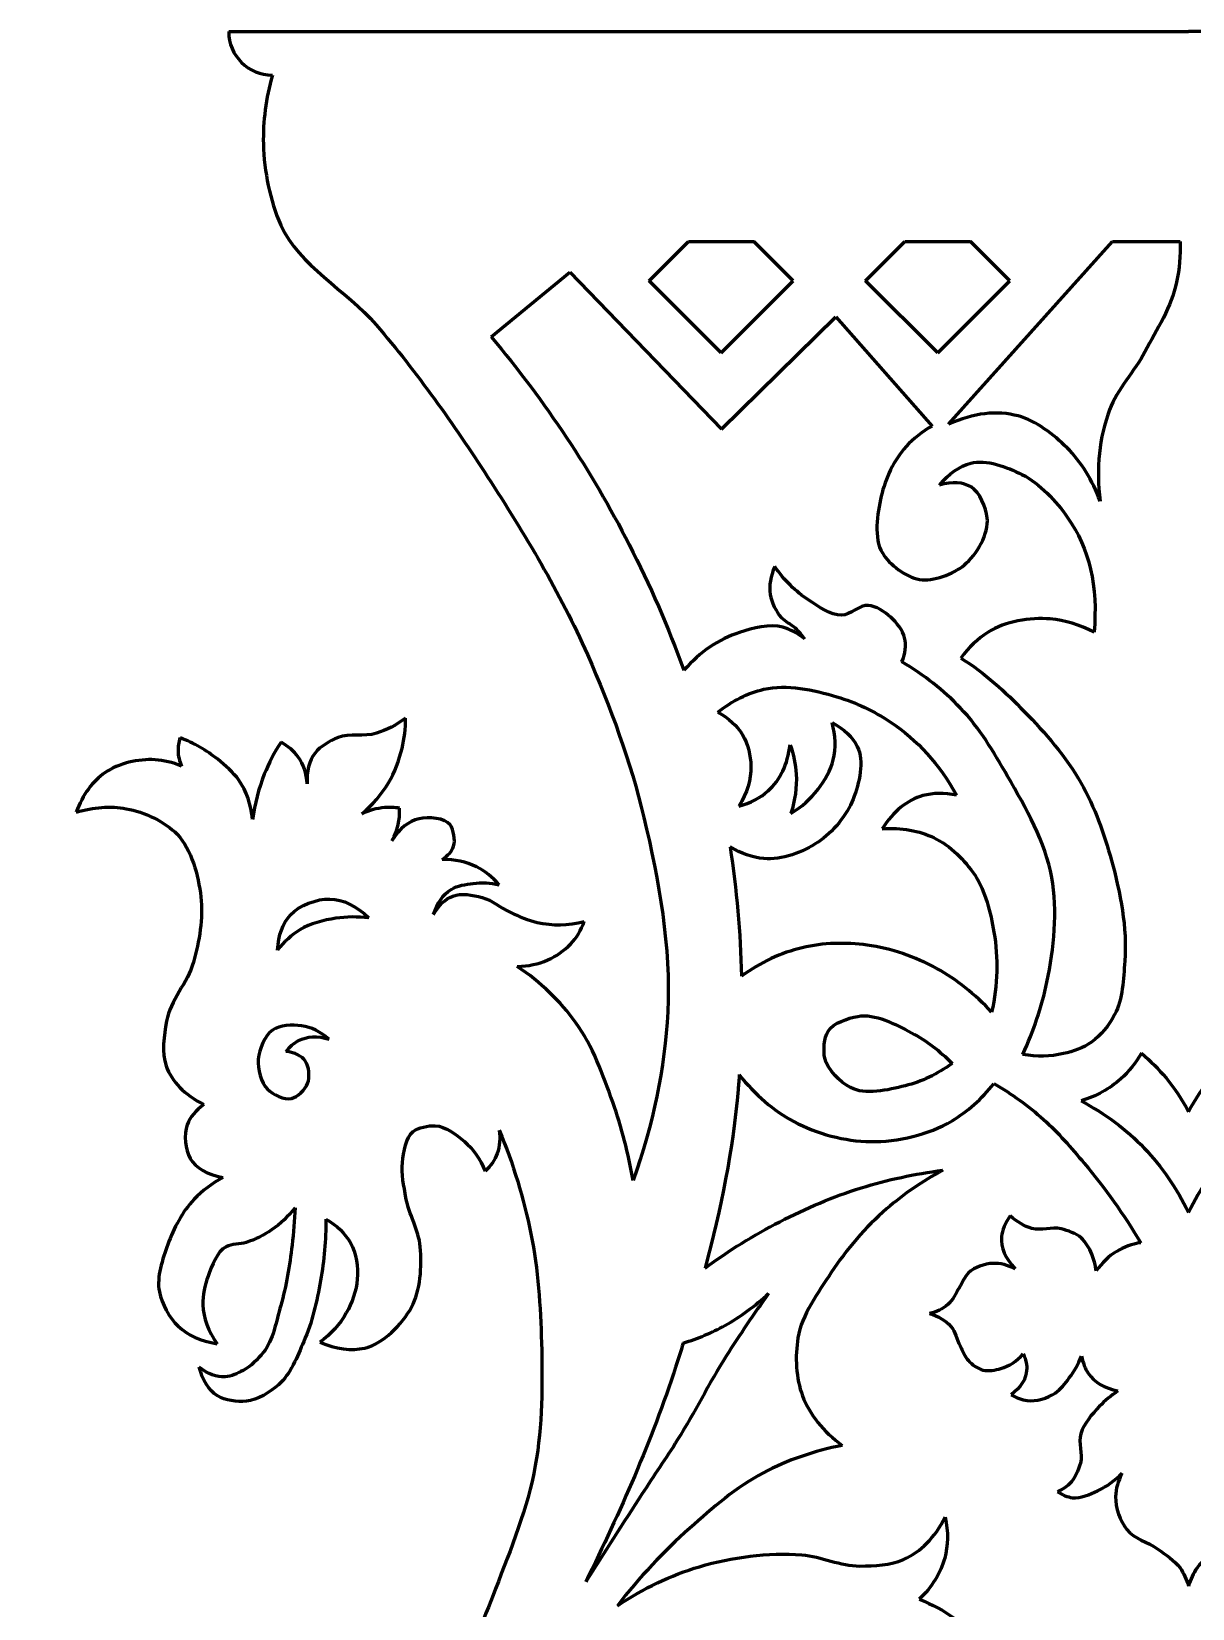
# Model space of a CAD drawing. Header units: millimetres. Extents: x -133 to 552, y -80 to 418.
# Drawn here: x 283.8 to 390.1, y 273.1 to 417.6 of the extents above; entities that cross this region are included whole.
import ezdxf

# ---------------------------------------------------------------- set-up
doc = ezdxf.new("R2010")
doc.units = ezdxf.units.MM
doc.linetypes.add('K5LT32769', pattern=[0])

msp = doc.modelspace()

# ---------------------------------------------------------------- linework, layer by layer
at = {"color": 30, "linetype": 'K5LT32769', "lineweight": 60, "true_color": 0xff8000}
for p, q in [((301.822, 417.619), (389.752, 417.619)), ((477.682, 417.619), (389.752, 417.619)), ((340.334, 394.767), (343.938, 398.372)), ((343.938, 398.372), (349.929, 398.372)), ((353.533, 394.767), (349.929, 398.372)), ((360.174, 394.767), (363.778, 398.372)), ((363.778, 398.372), (369.769, 398.372)), ((367.758, 381.643), (382.786, 398.372)), ((373.373, 394.767), (369.769, 398.372)), ((382.786, 398.372), (388.999, 398.372)), ((325.857, 389.657), (333.071, 395.577)), ((333.071, 395.577), (346.968, 381.194)), ((346.933, 388.168), (340.334, 394.767)), ((346.933, 388.168), (353.533, 394.767)), ((366.773, 388.168), (360.174, 394.767)), ((366.773, 388.168), (373.373, 394.767)), ((346.968, 381.194), (357.435, 391.468)), ((357.435, 391.468), (366.255, 381.468))]:
    msp.add_line(p, q, dxfattribs=at)
msp.add_arc((305.822, 417.619), 4, 180, 270, dxfattribs=at)
for points, knots in [([(305.822, 413.619), (305.221, 411.502), (304.947, 409.398), (305, 407.307), (305.065, 404.814), (305.604, 402.117), (306.591, 399.885), (308.236, 396.164), (312.6, 393.938), (315.338, 390.741), (319.071, 386.38), (322.423, 381.645), (325.543, 376.825), (328.922, 371.604), (332.186, 366.203), (334.688, 360.523), (336.8, 355.728), (338.64, 350.701), (339.857, 345.613), (341.241, 339.823), (342.346, 333.688), (342.043, 327.788), (341.778, 322.609), (340.718, 317.462), (338.863, 312.347)], [0, 0, 0, 0, 1, 1, 1, 2, 2, 2, 3, 3, 3, 4, 4, 4, 5, 5, 5, 6, 6, 6, 7, 7, 7, 8, 8, 8, 8]), ([(388.999, 398.372), (389.028, 397.1), (388.917, 395.866), (388.667, 394.669), (388.196, 392.408), (386.864, 390.34), (385.764, 388.28), (384.789, 386.455), (383.239, 384.864), (382.528, 382.97), (381.564, 380.404), (381.273, 377.611), (381.657, 374.59)], [0, 0, 0, 0, 1, 1, 1, 2, 2, 2, 3, 3, 3, 4, 4, 4, 4]), ([(325.857, 389.657), (330.855, 383.701), (335.071, 377.354), (338.506, 370.615), (340.389, 366.923), (342.089, 363.053), (343.53, 359.092)], [0, 0, 0, 0, 1, 1, 1, 2, 2, 2, 2]), ([(381.657, 374.59), (380.956, 376.516), (379.949, 378.141), (378.634, 379.467), (377.409, 380.702), (375.778, 381.952), (374.161, 382.392), (372.21, 382.921), (370.076, 382.672), (367.758, 381.643)], [0, 0, 0, 0, 1, 1, 1, 2, 2, 2, 3, 3, 3, 3]), ([(366.255, 381.468), (365.339, 380.944), (364.55, 380.318), (363.886, 379.589), (362.772, 378.367), (361.973, 376.659), (361.604, 375.06), (361.224, 373.415), (360.904, 371.175), (361.708, 369.84), (362.348, 368.776), (363.872, 367.624), (365.095, 367.42), (366.365, 367.209), (368.188, 367.891), (369.209, 368.734), (370.346, 369.673), (371.484, 371.628), (371.318, 373.055), (371.208, 374.006), (370.625, 375.407), (369.832, 375.89), (369.11, 376.329), (368.142, 376.387), (366.928, 376.063)], [0, 0, 0, 0, 1, 1, 1, 2, 2, 2, 3, 3, 3, 4, 4, 4, 5, 5, 5, 6, 6, 6, 7, 7, 7, 8, 8, 8, 8]), ([(366.928, 376.063), (367.807, 377.118), (368.763, 377.787), (369.797, 378.068), (371.218, 378.455), (373.113, 377.721), (374.498, 377.031), (376.152, 376.207), (377.622, 374.596), (378.681, 373.09), (380.669, 370.264), (381.475, 366.761), (381.101, 362.581)], [0, 0, 0, 0, 1, 1, 1, 2, 2, 2, 3, 3, 3, 4, 4, 4, 4]), ([(351.855, 368.596), (351.449, 367.705), (351.311, 366.852), (351.44, 366.038), (351.557, 365.304), (351.938, 364.493), (352.443, 363.929), (352.786, 363.546), (353.326, 363.335), (353.707, 362.973), (354.029, 362.666), (354.322, 362.328), (354.586, 361.958)], [0, 0, 0, 0, 1, 1, 1, 2, 2, 2, 3, 3, 3, 4, 4, 4, 4]), ([(363.505, 359.85), (363.83, 360.647), (363.91, 361.385), (363.747, 362.062), (363.579, 362.76), (363.019, 363.469), (362.468, 363.963), (361.914, 364.461), (361.128, 364.969), (360.429, 365.035), (359.635, 365.11), (358.781, 364.143), (357.974, 364.136), (356.953, 364.128), (355.875, 364.923), (354.966, 365.519), (353.765, 366.308), (352.728, 367.333), (351.855, 368.596)], [0, 0, 0, 0, 1, 1, 1, 2, 2, 2, 3, 3, 3, 4, 4, 4, 5, 5, 5, 6, 6, 6, 6]), ([(354.586, 361.958), (353.953, 362.482), (353.288, 362.843), (352.592, 363.039), (351.366, 363.386), (349.86, 362.948), (348.624, 362.556), (346.72, 361.951), (345.022, 360.796), (343.53, 359.092)], [0, 0, 0, 0, 1, 1, 1, 2, 2, 2, 3, 3, 3, 3]), ([(381.101, 362.581), (379.777, 363.274), (378.44, 363.677), (377.091, 363.791), (375.213, 363.949), (372.976, 363.576), (371.387, 362.581), (370.448, 361.992), (369.618, 361.197), (368.898, 360.195)], [0, 0, 0, 0, 1, 1, 1, 2, 2, 2, 3, 3, 3, 3]), ([(374.568, 323.897), (375.569, 326.049), (376.307, 328.249), (376.78, 330.5), (377.434, 333.609), (377.778, 337.036), (377.229, 340.11), (376.653, 343.341), (374.856, 346.467), (373.185, 349.375), (371.927, 351.563), (370.595, 353.82), (368.864, 355.632), (367.311, 357.258), (365.525, 358.663), (363.505, 359.85)], [0, 0, 0, 0, 1, 1, 1, 2, 2, 2, 3, 3, 3, 4, 4, 4, 5, 5, 5, 5]), ([(368.898, 360.195), (371.137, 358.831), (372.944, 357.115), (374.706, 355.321), (376.649, 353.344), (378.54, 351.17), (379.901, 348.773), (381.142, 346.585), (382.034, 344.111), (382.696, 341.676), (383.506, 338.698), (384.155, 335.492), (383.915, 332.429), (383.787, 330.799), (383.742, 328.967), (382.983, 327.554), (382.476, 326.609), (381.741, 325.616), (380.859, 325.003), (380.126, 324.493), (379.182, 324.172), (378.301, 323.966), (377.109, 323.687), (375.864, 323.664), (374.568, 323.897)], [0, 0, 0, 0, 1, 1, 1, 2, 2, 2, 3, 3, 3, 4, 4, 4, 5, 5, 5, 6, 6, 6, 7, 7, 7, 8, 8, 8, 8]), ([(346.622, 355.243), (347.963, 356.302), (349.368, 357.005), (350.839, 357.352), (352.942, 357.849), (355.423, 357.295), (357.546, 356.661), (359.255, 356.15), (360.978, 355.331), (362.455, 354.344), (364.912, 352.703), (366.929, 350.467), (368.504, 347.638)], [0, 0, 0, 0, 1, 1, 1, 2, 2, 2, 3, 3, 3, 4, 4, 4, 4]), ([(318.032, 354.702), (317.186, 354.08), (316.291, 353.619), (315.348, 353.319), (314.245, 352.968), (312.895, 353.365), (311.838, 352.927), (311.078, 352.611), (310.205, 352.139), (309.732, 351.502), (309.193, 350.776), (308.953, 349.84), (309.01, 348.694)], [0, 0, 0, 0, 1, 1, 1, 2, 2, 2, 3, 3, 3, 4, 4, 4, 4]), ([(314.019, 345.94), (315.022, 346.772), (315.836, 347.718), (316.463, 348.777), (317.03, 349.737), (317.442, 350.844), (317.701, 351.936), (317.915, 352.832), (318.025, 353.754), (318.032, 354.702)], [0, 0, 0, 0, 1, 1, 1, 2, 2, 2, 3, 3, 3, 3]), ([(346.622, 355.243), (347.635, 354.706), (348.396, 354.014), (348.903, 353.169), (349.391, 352.355), (349.646, 351.252), (349.664, 350.3), (349.687, 349.072), (349.318, 347.85), (348.557, 346.635)], [0, 0, 0, 0, 1, 1, 1, 2, 2, 2, 3, 3, 3, 3]), ([(357.096, 354.31), (358.21, 353.703), (358.982, 352.965), (359.412, 352.097), (360.06, 350.791), (359.591, 348.72), (359.032, 347.292), (358.442, 345.785), (357.16, 344.26), (355.817, 343.351), (354.442, 342.421), (352.485, 341.674), (350.839, 341.83), (349.805, 341.928), (348.776, 342.289), (347.752, 342.911)], [0, 0, 0, 0, 1, 1, 1, 2, 2, 2, 3, 3, 3, 4, 4, 4, 5, 5, 5, 5]), ([(353.328, 345.978), (354.327, 346.585), (355.157, 347.322), (355.817, 348.191), (356.418, 348.981), (356.97, 349.937), (357.2, 350.887), (357.46, 351.962), (357.425, 353.103), (357.096, 354.31)], [0, 0, 0, 0, 1, 1, 1, 2, 2, 2, 3, 3, 3, 3]), ([(297.364, 352.916), (297.229, 352.507), (297.167, 352.1), (297.178, 351.698), (297.191, 351.232), (297.301, 350.771), (297.509, 350.314)], [0, 0, 0, 0, 1, 1, 1, 2, 2, 2, 2]), ([(304.017, 345.412), (303.877, 346.791), (303.456, 347.991), (302.753, 349.014), (302.25, 349.745), (301.517, 350.37), (300.812, 350.934), (299.785, 351.755), (298.636, 352.416), (297.364, 352.916)], [0, 0, 0, 0, 1, 1, 1, 2, 2, 2, 3, 3, 3, 3]), ([(306.615, 352.5), (306.002, 351.559), (305.492, 350.578), (305.084, 349.558), (304.557, 348.241), (304.202, 346.859), (304.017, 345.412)], [0, 0, 0, 0, 1, 1, 1, 2, 2, 2, 2]), ([(309.01, 348.694), (308.95, 349.651), (308.679, 350.467), (308.198, 351.141), (307.808, 351.686), (307.281, 352.139), (306.615, 352.5)], [0, 0, 0, 0, 1, 1, 1, 2, 2, 2, 2]), ([(348.557, 346.635), (349.639, 346.932), (350.538, 347.405), (351.254, 348.053), (352.352, 349.046), (353.02, 350.452), (353.259, 352.27)], [0, 0, 0, 0, 1, 1, 1, 2, 2, 2, 2]), ([(353.259, 352.27), (353.576, 351.376), (353.76, 350.477), (353.812, 349.574), (353.881, 348.383), (353.719, 347.185), (353.328, 345.978)], [0, 0, 0, 0, 1, 1, 1, 2, 2, 2, 2]), ([(297.509, 350.314), (296.695, 350.646), (295.883, 350.839), (295.073, 350.892), (293.547, 350.993), (291.728, 350.555), (290.51, 349.716), (289.345, 348.913), (288.458, 347.702), (287.847, 346.082)], [0, 0, 0, 0, 1, 1, 1, 2, 2, 2, 3, 3, 3, 3]), ([(368.504, 347.638), (367.389, 347.874), (366.363, 347.863), (365.428, 347.603), (363.963, 347.197), (362.718, 346.183), (361.694, 344.561)], [0, 0, 0, 0, 1, 1, 1, 2, 2, 2, 2]), ([(287.847, 346.082), (289.452, 346.565), (290.982, 346.674), (292.437, 346.409), (294.09, 346.108), (295.981, 345.232), (297.105, 344.06), (298.424, 342.684), (299.034, 340.295), (299.275, 338.323), (299.511, 336.389), (299.123, 334.255), (298.591, 332.347), (298.066, 330.461), (296.468, 328.846), (296.124, 326.937), (295.886, 325.619), (295.666, 324.025), (296.094, 322.834), (296.609, 321.399), (297.759, 320.22), (299.543, 319.296)], [0, 0, 0, 0, 1, 1, 1, 2, 2, 2, 3, 3, 3, 4, 4, 4, 5, 5, 5, 6, 6, 6, 7, 7, 7, 7]), ([(317.477, 346.456), (317.012, 346.527), (316.554, 346.544), (316.101, 346.507), (315.392, 346.45), (314.698, 346.261), (314.019, 345.94)], [0, 0, 0, 0, 1, 1, 1, 2, 2, 2, 2]), ([(316.772, 343.462), (317.075, 344.004), (317.281, 344.566), (317.391, 345.148), (317.471, 345.573), (317.5, 346.009), (317.477, 346.456)], [0, 0, 0, 0, 1, 1, 1, 2, 2, 2, 2]), ([(321.368, 341.749), (321.91, 342.099), (322.259, 342.504), (322.415, 342.963), (322.608, 343.533), (322.43, 344.484), (322.105, 344.925), (321.631, 345.567), (320.119, 345.681), (319.266, 345.492), (318.319, 345.282), (317.488, 344.606), (316.772, 343.462)], [0, 0, 0, 0, 1, 1, 1, 2, 2, 2, 3, 3, 3, 4, 4, 4, 4]), ([(361.694, 344.561), (363.481, 344.684), (365.071, 344.408), (366.465, 343.731), (367.908, 343.031), (369.264, 341.689), (370.164, 340.344), (371.158, 338.856), (371.615, 336.882), (371.927, 335.089), (372.34, 332.718), (372.271, 330.275), (371.719, 327.76)], [0, 0, 0, 0, 1, 1, 1, 2, 2, 2, 3, 3, 3, 4, 4, 4, 4]), ([(326.598, 339.444), (325.981, 340.151), (325.287, 340.696), (324.517, 341.078), (323.58, 341.543), (322.53, 341.766), (321.368, 341.749)], [0, 0, 0, 0, 1, 1, 1, 2, 2, 2, 2]), ([(320.589, 336.7), (320.918, 337.772), (321.459, 338.543), (322.211, 339.014), (322.767, 339.361), (323.542, 339.483), (324.224, 339.564), (325.001, 339.657), (325.793, 339.617), (326.598, 339.444)], [0, 0, 0, 0, 1, 1, 1, 2, 2, 2, 3, 3, 3, 3]), ([(306.298, 333.455), (306.378, 334.831), (306.77, 335.905), (307.475, 336.675), (308.277, 337.553), (309.909, 338.17), (311.098, 338.131), (312.304, 338.092), (313.491, 337.514), (314.659, 336.397)], [0, 0, 0, 0, 1, 1, 1, 2, 2, 2, 3, 3, 3, 3]), ([(320.589, 336.7), (321.066, 337.558), (321.652, 338.126), (322.347, 338.404), (323.111, 338.71), (324.189, 338.495), (325.037, 338.271), (325.955, 338.029), (326.733, 337.308), (327.62, 336.913), (328.424, 336.555), (329.249, 336.167), (330.096, 335.981), (331.474, 335.678), (332.909, 335.705), (334.4, 336.061)], [0, 0, 0, 0, 1, 1, 1, 2, 2, 2, 3, 3, 3, 4, 4, 4, 5, 5, 5, 5]), ([(314.659, 336.397), (313.625, 336.526), (312.614, 336.516), (311.625, 336.366), (310.501, 336.195), (309.301, 335.898), (308.342, 335.313), (307.574, 334.844), (306.892, 334.225), (306.298, 333.455)], [0, 0, 0, 0, 1, 1, 1, 2, 2, 2, 3, 3, 3, 3]), ([(328.26, 331.962), (329.267, 331.974), (330.195, 332.168), (331.044, 332.545), (331.812, 332.886), (332.584, 333.4), (333.154, 334.015), (333.685, 334.589), (334.1, 335.27), (334.4, 336.061)], [0, 0, 0, 0, 1, 1, 1, 2, 2, 2, 3, 3, 3, 3]), ([(371.719, 327.76), (370.21, 329.416), (368.528, 330.752), (366.672, 331.77), (364.74, 332.83), (362.493, 333.626), (360.311, 333.914), (358.377, 334.169), (356.257, 334.125), (354.365, 333.672), (352.413, 333.204), (350.558, 332.339), (348.799, 331.076)], [0, 0, 0, 0, 1, 1, 1, 2, 2, 2, 3, 3, 3, 4, 4, 4, 4]), ([(338.863, 312.347), (338.444, 314.805), (337.826, 317.19), (337.007, 319.504), (336.117, 322.019), (335.17, 324.661), (333.627, 326.794), (332.196, 328.772), (330.407, 330.495), (328.26, 331.962)], [0, 0, 0, 0, 1, 1, 1, 2, 2, 2, 3, 3, 3, 3]), ([(311.036, 325.279), (310.233, 325.976), (309.387, 326.389), (308.497, 326.518), (307.649, 326.642), (306.486, 326.57), (305.834, 326.116), (305.115, 325.616), (304.601, 324.369), (304.533, 323.452), (304.467, 322.561), (304.75, 321.297), (305.369, 320.696), (305.875, 320.206), (306.918, 319.703), (307.568, 319.86), (308.125, 319.994), (308.837, 320.663), (309.054, 321.223), (309.279, 321.802), (309.194, 322.804), (308.837, 323.298), (308.502, 323.763), (307.913, 324.052), (307.072, 324.165)], [0, 0, 0, 0, 1, 1, 1, 2, 2, 2, 3, 3, 3, 4, 4, 4, 5, 5, 5, 6, 6, 6, 7, 7, 7, 8, 8, 8, 8]), ([(368.089, 323.059), (366.972, 324.218), (365.739, 325.152), (364.39, 325.859), (362.887, 326.647), (361.028, 327.68), (359.447, 327.38), (358.525, 327.205), (357.227, 326.78), (356.751, 326.032), (356.354, 325.409), (356.274, 324.29), (356.439, 323.543), (356.675, 322.477), (357.837, 321.354), (358.79, 320.846), (360.127, 320.135), (362.215, 320.622), (363.803, 321.019), (365.306, 321.395), (366.735, 322.075), (368.089, 323.059)], [0, 0, 0, 0, 1, 1, 1, 2, 2, 2, 3, 3, 3, 4, 4, 4, 5, 5, 5, 6, 6, 6, 7, 7, 7, 7]), ([(307.072, 324.165), (307.411, 324.603), (307.793, 324.933), (308.218, 325.156), (309.009, 325.57), (309.948, 325.611), (311.036, 325.279)], [0, 0, 0, 0, 1, 1, 1, 2, 2, 2, 2]), ([(385.444, 323.992), (384.914, 323.084), (384.281, 322.3), (383.542, 321.641), (382.529, 320.738), (381.319, 320.07), (379.912, 319.636)], [0, 0, 0, 0, 1, 1, 1, 2, 2, 2, 2]), ([(385.444, 323.992), (386.268, 323.305), (387.017, 322.556), (387.691, 321.745), (388.482, 320.793), (389.169, 319.756), (389.752, 318.634)], [0, 0, 0, 0, 1, 1, 1, 2, 2, 2, 2]), ([(394.061, 323.992), (393.237, 323.305), (392.488, 322.556), (391.814, 321.745), (391.023, 320.793), (390.336, 319.756), (389.752, 318.634)], [0, 0, 0, 0, 1, 1, 1, 2, 2, 2, 2]), ([(348.597, 322.04), (348.565, 321.587), (348.531, 321.134), (348.493, 320.682), (348.035, 315.205), (346.906, 309.71), (345.462, 304.31)], [0, 0, 0, 0, 1, 1, 1, 2, 2, 2, 2]), ([(348.597, 322.04), (350.046, 320.186), (351.716, 318.751), (353.605, 317.735), (355.679, 316.619), (358.281, 315.928), (360.622, 315.903), (363.109, 315.876), (365.944, 316.525), (368.089, 317.804), (369.521, 318.658), (370.8, 319.798), (371.927, 321.226)], [0, 0, 0, 0, 1, 1, 1, 2, 2, 2, 3, 3, 3, 4, 4, 4, 4]), ([(371.927, 321.226), (373.557, 320.268), (375.066, 319.173), (376.455, 317.942), (377.816, 316.737), (379.015, 315.327), (380.189, 313.932), (382.106, 311.655), (383.835, 309.223), (385.374, 306.638)], [0, 0, 0, 0, 1, 1, 1, 2, 2, 2, 3, 3, 3, 3]), ([(379.912, 319.636), (382.118, 318.466), (384.043, 317.026), (385.686, 315.315), (387.32, 313.613), (388.676, 311.642), (389.752, 309.404)], [0, 0, 0, 0, 1, 1, 1, 2, 2, 2, 2]), ([(399.592, 319.636), (397.386, 318.466), (395.462, 317.026), (393.819, 315.315), (392.185, 313.613), (390.829, 311.642), (389.752, 309.404)], [0, 0, 0, 0, 1, 1, 1, 2, 2, 2, 2]), ([(299.543, 319.296), (298.788, 318.759), (298.282, 318.145), (298.026, 317.453), (297.694, 316.553), (297.826, 315.152), (298.294, 314.361), (298.819, 313.475), (299.82, 312.891), (301.297, 312.607)], [0, 0, 0, 0, 1, 1, 1, 2, 2, 2, 3, 3, 3, 3]), ([(326.597, 316.966), (327.893, 313.86), (328.865, 310.69), (329.512, 307.454), (330.164, 304.189), (330.386, 300.798), (330.477, 297.462), (330.579, 293.719), (330.57, 289.876), (329.912, 286.212), (329.218, 282.349), (327.671, 278.601), (326.265, 274.91), (323.99, 268.94), (321.132, 263.129), (317.942, 257.598), (314.72, 252.011), (310.388, 247.072), (307, 241.57), (303.26, 235.497), (299.767, 229.215), (296.726, 222.768), (293.219, 215.335), (289.897, 207.663), (287.736, 199.754), (285.995, 193.384), (284.569, 186.761), (284.14, 180.182), (283.76, 174.358), (284.224, 168.413), (284.808, 162.582), (285.335, 157.313), (285.985, 151.983), (287.274, 146.862), (288.663, 141.34), (290.637, 135.864), (293.068, 130.711), (295.072, 126.465), (297.513, 122.368), (300.096, 118.443), (304.148, 112.285), (308.931, 106.505), (314.028, 101.183), (318.843, 96.154), (324.152, 91.496), (329.686, 87.251), (333.158, 84.587), (337.549, 82.867), (340.474, 79.73), (343.298, 76.701), (345.703, 72.763), (347.07, 68.88), (348.813, 63.929), (348.886, 57.986), (348.241, 52.729), (347.595, 47.464), (346.087, 41.696), (343.186, 37.318), (340.863, 33.811), (337.441, 30.546), (333.878, 28.256), (330.02, 25.777), (325.223, 24.21), (320.686, 23.386), (315.793, 22.497), (310.351, 22.384), (305.521, 23.509), (301.746, 24.388), (297.623, 25.758), (294.61, 28.133), (292.156, 30.066), (290.115, 32.552), (288.488, 35.591)], [0, 0, 0, 0, 1, 1, 1, 2, 2, 2, 3, 3, 3, 4, 4, 4, 5, 5, 5, 6, 6, 6, 7, 7, 7, 8, 8, 8, 9, 9, 9, 10, 10, 10, 11, 11, 11, 12, 12, 12, 13, 13, 13, 14, 14, 14, 15, 15, 15, 16, 16, 16, 17, 17, 17, 18, 18, 18, 19, 19, 19, 20, 20, 20, 21, 21, 21, 22, 22, 22, 23, 23, 23, 24, 24, 24, 24]), ([(310.156, 297.524), (311.674, 296.883), (313.052, 296.705), (314.289, 296.989), (315.978, 297.376), (317.725, 299.169), (318.57, 300.735), (319.399, 302.272), (319.534, 304.451), (319.372, 306.264), (319.237, 307.781), (318.336, 309.225), (318.064, 310.753), (317.875, 311.818), (317.604, 312.942), (317.737, 313.994), (317.86, 314.959), (318.017, 316.28), (318.718, 316.818), (319.209, 317.194), (320.09, 317.381), (320.74, 317.353), (321.682, 317.312), (322.674, 316.57), (323.416, 315.926), (324.231, 315.218), (324.865, 314.306), (325.318, 313.191)], [0, 0, 0, 0, 1, 1, 1, 2, 2, 2, 3, 3, 3, 4, 4, 4, 5, 5, 5, 6, 6, 6, 7, 7, 7, 8, 8, 8, 9, 9, 9, 9]), ([(326.597, 316.966), (326.714, 316.191), (326.655, 315.477), (326.418, 314.826), (326.201, 314.229), (325.834, 313.684), (325.318, 313.191)], [0, 0, 0, 0, 1, 1, 1, 2, 2, 2, 2]), ([(301.297, 312.607), (300.281, 312.062), (299.399, 311.398), (298.651, 310.615), (297.57, 309.485), (296.773, 307.961), (296.243, 306.483), (295.754, 305.121), (295.197, 303.503), (295.47, 302.143), (295.692, 301.035), (296.372, 299.774), (297.194, 298.992), (298.09, 298.139), (299.279, 297.604), (300.762, 297.386)], [0, 0, 0, 0, 1, 1, 1, 2, 2, 2, 3, 3, 3, 4, 4, 4, 5, 5, 5, 5]), ([(345.462, 304.31), (347.643, 305.917), (349.922, 307.332), (352.301, 308.555), (354.69, 309.784), (357.204, 310.866), (359.768, 311.661), (362.19, 312.413), (364.679, 312.951), (367.235, 313.274)], [0, 0, 0, 0, 1, 1, 1, 2, 2, 2, 3, 3, 3, 3]), ([(367.235, 313.274), (365.366, 312.275), (363.653, 311.1), (362.098, 309.75), (360.162, 308.07), (358.434, 306.035), (357.02, 303.896), (355.796, 302.045), (354.326, 300.045), (353.973, 297.922), (353.693, 296.233), (353.787, 294.193), (354.391, 292.605), (355.052, 290.872), (356.266, 289.359), (358.035, 288.065)], [0, 0, 0, 0, 1, 1, 1, 2, 2, 2, 3, 3, 3, 4, 4, 4, 5, 5, 5, 5]), ([(307.896, 309.843), (307.854, 308.693), (307.765, 307.55), (307.63, 306.413), (307.408, 304.553), (307.105, 302.679), (306.589, 300.883), (306.167, 299.415), (305.917, 297.736), (304.984, 296.573), (304.484, 295.949), (303.847, 295.328), (303.14, 294.937), (302.641, 294.662), (302.05, 294.378), (301.505, 294.343), (300.711, 294.292), (299.918, 294.589), (299.127, 295.235)], [0, 0, 0, 0, 1, 1, 1, 2, 2, 2, 3, 3, 3, 4, 4, 4, 5, 5, 5, 6, 6, 6, 6]), ([(307.896, 309.843), (307.27, 309.044), (306.557, 308.37), (305.756, 307.821), (305.051, 307.338), (304.252, 306.927), (303.437, 306.662), (302.845, 306.469), (302.102, 306.555), (301.594, 306.275), (300.737, 305.803), (300.285, 304.548), (299.929, 303.57), (299.631, 302.751), (299.421, 301.809), (299.453, 300.954), (299.5, 299.731), (299.936, 298.542), (300.762, 297.386)], [0, 0, 0, 0, 1, 1, 1, 2, 2, 2, 3, 3, 3, 4, 4, 4, 5, 5, 5, 6, 6, 6, 6]), ([(310.721, 308.791), (310.732, 306.888), (310.573, 305.015), (310.246, 303.172), (309.909, 301.277), (309.473, 299.337), (308.7, 297.583), (308.088, 296.197), (307.494, 294.588), (306.381, 293.629), (305.577, 292.937), (304.476, 292.226), (303.438, 292.113), (302.593, 292.022), (301.488, 292.176), (300.792, 292.619), (299.991, 293.128), (299.436, 294), (299.127, 295.235)], [0, 0, 0, 0, 1, 1, 1, 2, 2, 2, 3, 3, 3, 4, 4, 4, 5, 5, 5, 6, 6, 6, 6]), ([(310.721, 308.791), (311.744, 308.213), (312.497, 307.49), (312.981, 306.621), (313.504, 305.681), (313.682, 304.382), (313.605, 303.291), (313.531, 302.243), (313.117, 301.122), (312.594, 300.199), (312.012, 299.173), (311.2, 298.281), (310.156, 297.524)], [0, 0, 0, 0, 1, 1, 1, 2, 2, 2, 3, 3, 3, 4, 4, 4, 4]), ([(373.424, 309.096), (372.944, 308.452), (372.678, 307.809), (372.625, 307.168), (372.544, 306.189), (372.96, 305.213), (373.873, 304.239)], [0, 0, 0, 0, 1, 1, 1, 2, 2, 2, 2]), ([(381.305, 304.049), (381.213, 304.584), (381.104, 305.119), (380.891, 305.604), (380.658, 306.133), (380.344, 306.697), (379.924, 307.071), (379.441, 307.501), (378.724, 307.743), (378.085, 307.907), (377.237, 308.124), (376.232, 307.7), (375.403, 307.948), (374.696, 308.16), (374.036, 308.543), (373.424, 309.096)], [0, 0, 0, 0, 1, 1, 1, 2, 2, 2, 3, 3, 3, 4, 4, 4, 5, 5, 5, 5]), ([(385.374, 306.638), (384.559, 306.506), (383.825, 306.242), (383.172, 305.846), (382.45, 305.408), (381.828, 304.809), (381.305, 304.049)], [0, 0, 0, 0, 1, 1, 1, 2, 2, 2, 2]), ([(373.873, 304.239), (373.189, 304.599), (372.517, 304.767), (371.857, 304.743), (371.089, 304.715), (370.156, 304.405), (369.6, 303.879), (369.235, 303.533), (369.047, 302.978), (368.76, 302.534), (368.418, 302.007), (368.161, 301.373), (367.703, 300.974), (367.247, 300.576), (366.683, 300.296), (366.02, 300.14)], [0, 0, 0, 0, 1, 1, 1, 2, 2, 2, 3, 3, 3, 4, 4, 4, 5, 5, 5, 5]), ([(351.285, 301.984), (349.932, 300.109), (348.638, 298.198), (347.402, 296.249), (345.812, 293.742), (344.497, 291.062), (342.922, 288.543), (341.878, 286.874), (340.755, 285.253), (339.682, 283.601), (337.948, 280.932), (336.232, 278.252), (334.534, 275.561)], [0, 0, 0, 0, 1, 1, 1, 2, 2, 2, 3, 3, 3, 4, 4, 4, 4]), ([(343.462, 297.443), (344.807, 297.854), (346.081, 298.392), (347.283, 299.057), (348.72, 299.852), (350.054, 300.827), (351.285, 301.984)], [0, 0, 0, 0, 1, 1, 1, 2, 2, 2, 2]), ([(366.02, 300.14), (366.848, 299.91), (367.501, 299.521), (367.979, 298.973), (368.392, 298.499), (368.523, 297.776), (368.827, 297.195), (369.068, 296.734), (369.246, 296.202), (369.591, 295.833), (369.942, 295.458), (370.439, 295.096), (370.925, 294.972), (371.427, 294.843), (372.052, 294.963), (372.564, 295.111), (373.326, 295.331), (374.012, 295.775), (374.62, 296.445)], [0, 0, 0, 0, 1, 1, 1, 2, 2, 2, 3, 3, 3, 4, 4, 4, 5, 5, 5, 6, 6, 6, 6]), ([(343.462, 297.443), (343.233, 296.709), (343.001, 295.978), (342.767, 295.25), (340.6, 288.509), (337.673, 281.978), (334.534, 275.561)], [0, 0, 0, 0, 1, 1, 1, 2, 2, 2, 2]), ([(374.62, 296.445), (374.859, 295.919), (374.961, 295.419), (374.926, 294.944), (374.864, 294.123), (374.392, 293.377), (373.509, 292.707)], [0, 0, 0, 0, 1, 1, 1, 2, 2, 2, 2]), ([(373.509, 292.707), (373.99, 292.418), (374.476, 292.242), (374.967, 292.179), (375.809, 292.073), (376.829, 292.387), (377.538, 292.86), (378.044, 293.198), (378.453, 293.747), (378.83, 294.249), (379.283, 294.854), (379.658, 295.517), (379.955, 296.236)], [0, 0, 0, 0, 1, 1, 1, 2, 2, 2, 3, 3, 3, 4, 4, 4, 4]), ([(379.955, 296.236), (380.064, 295.637), (380.268, 295.118), (380.566, 294.68), (381.133, 293.849), (382.04, 293.307), (383.289, 293.055)], [0, 0, 0, 0, 1, 1, 1, 2, 2, 2, 2]), ([(383.289, 293.055), (382.655, 292.636), (382.086, 292.159), (381.58, 291.624), (380.898, 290.901), (380.161, 290.058), (379.886, 289.137), (379.639, 288.312), (380.083, 287.283), (379.844, 286.442), (379.653, 285.771), (379.341, 285.025), (378.844, 284.538), (378.542, 284.243), (378.181, 284.003), (377.76, 283.816)], [0, 0, 0, 0, 1, 1, 1, 2, 2, 2, 3, 3, 3, 4, 4, 4, 5, 5, 5, 5]), ([(358.035, 288.065), (355.45, 287.56), (353.04, 286.724), (350.807, 285.556), (348.342, 284.268), (346.154, 282.342), (344.057, 280.479), (341.644, 278.335), (339.434, 275.965), (337.426, 273.37)], [0, 0, 0, 0, 1, 1, 1, 2, 2, 2, 3, 3, 3, 3]), ([(377.76, 283.816), (378.207, 283.519), (378.661, 283.339), (379.121, 283.277), (379.871, 283.176), (380.711, 283.582), (381.422, 283.91), (382.248, 284.292), (382.998, 284.831), (383.673, 285.528)], [0, 0, 0, 0, 1, 1, 1, 2, 2, 2, 3, 3, 3, 3]), ([(383.673, 285.528), (383.288, 284.799), (383.088, 284.077), (383.073, 283.36), (383.05, 282.349), (383.495, 281.149), (384.106, 280.359), (384.753, 279.524), (386.046, 279.227), (386.94, 278.559), (387.65, 278.029), (388.475, 277.551), (388.974, 276.842), (389.319, 276.351), (389.578, 275.796), (389.752, 275.175)], [0, 0, 0, 0, 1, 1, 1, 2, 2, 2, 3, 3, 3, 4, 4, 4, 5, 5, 5, 5]), ([(395.832, 285.528), (396.216, 284.799), (396.416, 284.077), (396.432, 283.36), (396.455, 282.349), (396.01, 281.149), (395.399, 280.359), (394.752, 279.524), (393.459, 279.227), (392.564, 278.559), (391.855, 278.029), (391.03, 277.551), (390.531, 276.842), (390.186, 276.351), (389.926, 275.796), (389.752, 275.175)], [0, 0, 0, 0, 1, 1, 1, 2, 2, 2, 3, 3, 3, 4, 4, 4, 5, 5, 5, 5]), ([(337.426, 273.37), (339.817, 274.977), (342.326, 276.171), (344.953, 276.954), (347.928, 277.841), (351.228, 278.274), (354.332, 278.03), (356.111, 277.889), (357.869, 277.007), (359.648, 277.014), (360.979, 277.02), (362.482, 277.088), (363.651, 277.611), (365.225, 278.317), (366.499, 279.611), (367.474, 281.494)], [0, 0, 0, 0, 1, 1, 1, 2, 2, 2, 3, 3, 3, 4, 4, 4, 5, 5, 5, 5]), ([(367.474, 281.494), (367.748, 280.154), (367.728, 278.899), (367.414, 277.731), (367.045, 276.357), (366.268, 275.103), (365.084, 273.968)], [0, 0, 0, 0, 1, 1, 1, 2, 2, 2, 2]), ([(365.084, 273.968), (367.467, 273.008), (369.344, 271.677), (370.714, 269.974), (372.506, 267.748), (373.154, 264.331), (373.493, 261.387), (373.753, 259.139), (373.809, 256.661), (373.245, 254.501), (372.586, 251.98), (371.273, 249.643), (369.304, 247.49)], [0, 0, 0, 0, 1, 1, 1, 2, 2, 2, 3, 3, 3, 4, 4, 4, 4])]:
    msp.add_open_spline(points, degree=3, knots=knots, dxfattribs=at)
msp.add_open_spline([(347.752, 342.911), (348.358, 339.027), (348.702, 335.049), (348.799, 331.076)], degree=3, dxfattribs=at)

doc.saveas('drawing.dxf')
